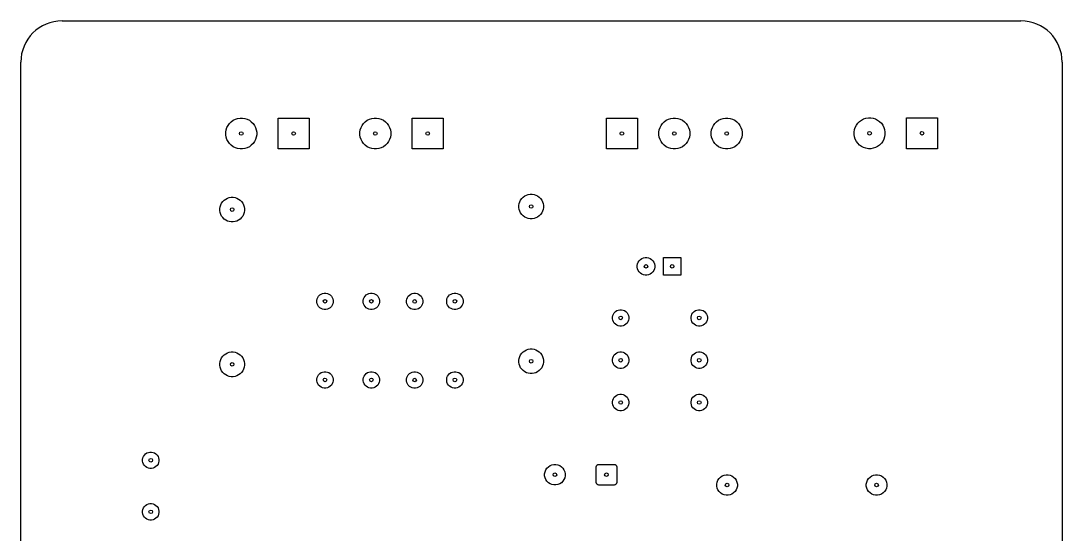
# Model space of a CAD drawing. Header units: millimetres. Extents: x 83 to 184, y -140 to -36.
# Drawn here: x 83 to 184, y -85.8 to -36 of the extents above; entities that cross this region are included whole.
import ezdxf

# ---------------------------------------------------------------- set-up
doc = ezdxf.new("R2010")
doc.units = ezdxf.units.MM
doc.layers.add('Edge.Cuts', color=254, linetype='CONTINUOUS', true_color=0xd0d2cd)
doc.layers.add('F.Cu', color=13, linetype='CONTINUOUS', true_color=0xc83434)

msp = doc.modelspace()

# ---------------------------------------------------------------- linework, layer by layer
at = {"layer": 'Edge.Cuts', "linetype": 'CONTINUOUS'}
for p, q in [((87, -36), (180, -36)), ((83, -136), (83, -40)), ((184, -40), (184, -136))]:
    msp.add_line(p, q, dxfattribs=at)
at = {"layer": 'Edge.Cuts'}
for centre, start, end in [((87, -40), 90, 180), ((180, -40), 0, 90)]:
    msp.add_arc(centre, 4, start, end, dxfattribs=at)
at = {"layer": 'F.Cu', "linetype": 'CONTINUOUS'}
for p, q in [((104.029832, -45.461445), (104.262311, -45.424624)), ((104.262311, -45.424624), (104.497689, -45.424624)), ((104.497689, -45.424624), (104.730168, -45.461445)), ((107.96, -48.42), (107.96, -45.42)), ((107.96, -45.42), (110.96, -45.42)), ((110.96, -45.42), (110.96, -48.42)), ((117.029832, -45.461445), (117.262311, -45.424624)), ((117.262311, -45.424624), (117.497689, -45.424624)), ((117.497689, -45.424624), (117.730168, -45.461445)), ((120.96, -48.42), (120.96, -45.42)), ((120.96, -45.42), (123.96, -45.42)), ((123.96, -45.42), (123.96, -48.42)), ((139.8, -48.42), (139.8, -45.42)), ((139.8, -45.42), (142.8, -45.42)), ((142.8, -45.42), (142.8, -48.42)), ((146.029832, -45.461445), (146.262311, -45.424624)), ((146.262311, -45.424624), (146.497689, -45.424624)), ((146.497689, -45.424624), (146.730168, -45.461445)), ((151.109832, -45.461445), (151.342311, -45.424624)), ((151.342311, -45.424624), (151.577689, -45.424624)), ((151.577689, -45.424624), (151.810168, -45.461445)), ((164.745975, -45.514181), (164.969832, -45.441445)), ((164.969832, -45.441445), (165.202311, -45.404624)), ((165.202311, -45.404624), (165.437689, -45.404624)), ((165.437689, -45.404624), (165.670168, -45.441445)), ((165.670168, -45.441445), (165.894025, -45.514181)), ((168.9, -48.4), (168.9, -45.4)), ((168.9, -45.4), (171.9, -45.4)), ((171.9, -45.4), (171.9, -48.4)), ((102.921445, -46.569832), (102.994181, -46.345975)), ((102.994181, -46.345975), (103.10104, -46.136252)), ((103.10104, -46.136252), (103.239391, -45.945828)), ((103.239391, -45.945828), (103.405828, -45.779391)), ((103.405828, -45.779391), (103.596252, -45.64104)), ((103.596252, -45.64104), (103.805975, -45.534181)), ((103.805975, -45.534181), (104.029832, -45.461445)), ((104.730168, -45.461445), (104.954025, -45.534181)), ((104.954025, -45.534181), (105.163748, -45.64104)), ((105.163748, -45.64104), (105.354172, -45.779391)), ((105.354172, -45.779391), (105.520609, -45.945828)), ((105.520609, -45.945828), (105.65896, -46.136252)), ((105.65896, -46.136252), (105.765819, -46.345975)), ((105.765819, -46.345975), (105.838555, -46.569832)), ((115.921445, -46.569832), (115.994181, -46.345975)), ((115.994181, -46.345975), (116.10104, -46.136252)), ((116.10104, -46.136252), (116.239391, -45.945828)), ((116.239391, -45.945828), (116.405828, -45.779391)), ((116.405828, -45.779391), (116.596252, -45.64104)), ((116.596252, -45.64104), (116.805975, -45.534181)), ((116.805975, -45.534181), (117.029832, -45.461445)), ((117.730168, -45.461445), (117.954025, -45.534181)), ((117.954025, -45.534181), (118.163748, -45.64104)), ((118.163748, -45.64104), (118.354172, -45.779391)), ((118.354172, -45.779391), (118.520609, -45.945828)), ((118.520609, -45.945828), (118.65896, -46.136252)), ((118.65896, -46.136252), (118.765819, -46.345975)), ((118.765819, -46.345975), (118.838555, -46.569832)), ((144.921445, -46.569832), (144.994181, -46.345975)), ((144.994181, -46.345975), (145.10104, -46.136252)), ((145.10104, -46.136252), (145.239391, -45.945828)), ((145.239391, -45.945828), (145.405828, -45.779391)), ((145.405828, -45.779391), (145.596252, -45.64104)), ((145.596252, -45.64104), (145.805975, -45.534181)), ((145.805975, -45.534181), (146.029832, -45.461445)), ((146.730168, -45.461445), (146.954025, -45.534181)), ((146.954025, -45.534181), (147.163748, -45.64104)), ((147.163748, -45.64104), (147.354172, -45.779391)), ((147.354172, -45.779391), (147.520609, -45.945828)), ((147.520609, -45.945828), (147.65896, -46.136252)), ((147.65896, -46.136252), (147.765819, -46.345975)), ((147.765819, -46.345975), (147.838555, -46.569832)), ((150.001445, -46.569832), (150.074181, -46.345975)), ((150.074181, -46.345975), (150.18104, -46.136252)), ((150.18104, -46.136252), (150.319391, -45.945828)), ((150.319391, -45.945828), (150.485828, -45.779391)), ((150.485828, -45.779391), (150.676252, -45.64104)), ((150.676252, -45.64104), (150.885975, -45.534181)), ((150.885975, -45.534181), (151.109832, -45.461445)), ((151.810168, -45.461445), (152.034025, -45.534181)), ((152.034025, -45.534181), (152.243748, -45.64104)), ((152.243748, -45.64104), (152.434172, -45.779391)), ((152.434172, -45.779391), (152.600609, -45.945828)), ((152.600609, -45.945828), (152.73896, -46.136252)), ((152.73896, -46.136252), (152.845819, -46.345975)), ((152.845819, -46.345975), (152.918555, -46.569832)), ((163.861445, -46.549832), (163.934181, -46.325975)), ((163.934181, -46.325975), (164.04104, -46.116252)), ((164.04104, -46.116252), (164.179391, -45.925828)), ((164.179391, -45.925828), (164.345828, -45.759391)), ((164.345828, -45.759391), (164.536252, -45.62104)), ((164.536252, -45.62104), (164.745975, -45.514181)), ((165.894025, -45.514181), (166.103748, -45.62104)), ((166.103748, -45.62104), (166.294172, -45.759391)), ((166.294172, -45.759391), (166.460609, -45.925828)), ((166.460609, -45.925828), (166.59896, -46.116252)), ((166.59896, -46.116252), (166.705819, -46.325975)), ((166.705819, -46.325975), (166.778555, -46.549832)), ((102.884624, -46.802311), (102.921445, -46.569832)), ((102.884624, -47.037689), (102.884624, -46.802311)), ((102.921445, -47.270168), (102.884624, -47.037689)), ((102.994181, -47.494025), (102.921445, -47.270168)), ((105.838555, -47.270168), (105.765819, -47.494025)), ((105.838555, -46.569832), (105.875376, -46.802311)), ((105.875376, -47.037689), (105.838555, -47.270168)), ((105.875376, -46.802311), (105.875376, -47.037689)), ((115.884624, -46.802311), (115.921445, -46.569832)), ((115.884624, -47.037689), (115.884624, -46.802311)), ((115.921445, -47.270168), (115.884624, -47.037689)), ((115.994181, -47.494025), (115.921445, -47.270168)), ((118.838555, -47.270168), (118.765819, -47.494025)), ((118.838555, -46.569832), (118.875376, -46.802311)), ((118.875376, -47.037689), (118.838555, -47.270168)), ((118.875376, -46.802311), (118.875376, -47.037689)), ((144.884624, -46.802311), (144.921445, -46.569832)), ((144.884624, -47.037689), (144.884624, -46.802311)), ((144.921445, -47.270168), (144.884624, -47.037689)), ((144.994181, -47.494025), (144.921445, -47.270168)), ((147.838555, -47.270168), (147.765819, -47.494025)), ((147.838555, -46.569832), (147.875376, -46.802311)), ((147.875376, -47.037689), (147.838555, -47.270168)), ((147.875376, -46.802311), (147.875376, -47.037689)), ((149.964624, -46.802311), (150.001445, -46.569832)), ((149.964624, -47.037689), (149.964624, -46.802311)), ((150.001445, -47.270168), (149.964624, -47.037689)), ((150.074181, -47.494025), (150.001445, -47.270168)), ((152.918555, -47.270168), (152.845819, -47.494025)), ((152.918555, -46.569832), (152.955376, -46.802311)), ((152.955376, -47.037689), (152.918555, -47.270168)), ((152.955376, -46.802311), (152.955376, -47.037689)), ((163.824624, -46.782311), (163.861445, -46.549832)), ((163.824624, -47.017689), (163.824624, -46.782311)), ((163.861445, -47.250168), (163.824624, -47.017689)), ((163.934181, -47.474025), (163.861445, -47.250168)), ((166.778555, -47.250168), (166.705819, -47.474025)), ((166.778555, -46.549832), (166.815376, -46.782311)), ((166.815376, -47.017689), (166.778555, -47.250168)), ((166.815376, -46.782311), (166.815376, -47.017689)), ((103.10104, -47.703748), (102.994181, -47.494025)), ((103.239391, -47.894172), (103.10104, -47.703748)), ((103.405828, -48.060609), (103.239391, -47.894172)), ((103.596252, -48.19896), (103.405828, -48.060609)), ((103.805975, -48.305819), (103.596252, -48.19896)), ((104.029832, -48.378555), (103.805975, -48.305819)), ((104.262311, -48.415376), (104.029832, -48.378555)), ((104.497689, -48.415376), (104.262311, -48.415376)), ((104.730168, -48.378555), (104.497689, -48.415376)), ((104.954025, -48.305819), (104.730168, -48.378555)), ((105.163748, -48.19896), (104.954025, -48.305819)), ((105.354172, -48.060609), (105.163748, -48.19896)), ((105.520609, -47.894172), (105.354172, -48.060609)), ((105.65896, -47.703748), (105.520609, -47.894172)), ((105.765819, -47.494025), (105.65896, -47.703748)), ((110.96, -48.42), (107.96, -48.42)), ((116.10104, -47.703748), (115.994181, -47.494025)), ((116.239391, -47.894172), (116.10104, -47.703748)), ((116.405828, -48.060609), (116.239391, -47.894172)), ((116.596252, -48.19896), (116.405828, -48.060609)), ((116.805975, -48.305819), (116.596252, -48.19896)), ((117.029832, -48.378555), (116.805975, -48.305819)), ((117.262311, -48.415376), (117.029832, -48.378555)), ((117.497689, -48.415376), (117.262311, -48.415376)), ((117.730168, -48.378555), (117.497689, -48.415376)), ((117.954025, -48.305819), (117.730168, -48.378555)), ((118.163748, -48.19896), (117.954025, -48.305819)), ((118.354172, -48.060609), (118.163748, -48.19896)), ((118.520609, -47.894172), (118.354172, -48.060609)), ((118.65896, -47.703748), (118.520609, -47.894172)), ((118.765819, -47.494025), (118.65896, -47.703748)), ((123.96, -48.42), (120.96, -48.42)), ((142.8, -48.42), (139.8, -48.42)), ((145.10104, -47.703748), (144.994181, -47.494025)), ((145.239391, -47.894172), (145.10104, -47.703748)), ((145.405828, -48.060609), (145.239391, -47.894172)), ((145.596252, -48.19896), (145.405828, -48.060609)), ((145.805975, -48.305819), (145.596252, -48.19896)), ((146.029832, -48.378555), (145.805975, -48.305819)), ((146.262311, -48.415376), (146.029832, -48.378555)), ((146.497689, -48.415376), (146.262311, -48.415376)), ((146.730168, -48.378555), (146.497689, -48.415376)), ((146.954025, -48.305819), (146.730168, -48.378555)), ((147.163748, -48.19896), (146.954025, -48.305819)), ((147.354172, -48.060609), (147.163748, -48.19896)), ((147.520609, -47.894172), (147.354172, -48.060609)), ((147.65896, -47.703748), (147.520609, -47.894172)), ((147.765819, -47.494025), (147.65896, -47.703748)), ((150.18104, -47.703748), (150.074181, -47.494025)), ((150.319391, -47.894172), (150.18104, -47.703748)), ((150.485828, -48.060609), (150.319391, -47.894172)), ((150.676252, -48.19896), (150.485828, -48.060609)), ((150.885975, -48.305819), (150.676252, -48.19896)), ((151.109832, -48.378555), (150.885975, -48.305819)), ((151.342311, -48.415376), (151.109832, -48.378555)), ((151.577689, -48.415376), (151.342311, -48.415376)), ((151.810168, -48.378555), (151.577689, -48.415376)), ((152.034025, -48.305819), (151.810168, -48.378555)), ((152.243748, -48.19896), (152.034025, -48.305819)), ((152.434172, -48.060609), (152.243748, -48.19896)), ((152.600609, -47.894172), (152.434172, -48.060609)), ((152.73896, -47.703748), (152.600609, -47.894172)), ((152.845819, -47.494025), (152.73896, -47.703748)), ((164.04104, -47.683748), (163.934181, -47.474025)), ((164.179391, -47.874172), (164.04104, -47.683748)), ((164.345828, -48.040609), (164.179391, -47.874172)), ((164.536252, -48.17896), (164.345828, -48.040609)), ((164.745975, -48.285819), (164.536252, -48.17896)), ((164.969832, -48.358555), (164.745975, -48.285819)), ((165.202311, -48.395376), (164.969832, -48.358555)), ((165.437689, -48.395376), (165.202311, -48.395376)), ((165.670168, -48.358555), (165.437689, -48.395376)), ((165.894025, -48.285819), (165.670168, -48.358555)), ((166.103748, -48.17896), (165.894025, -48.285819)), ((166.294172, -48.040609), (166.103748, -48.17896)), ((166.460609, -47.874172), (166.294172, -48.040609)), ((166.59896, -47.683748), (166.460609, -47.874172)), ((166.705819, -47.474025), (166.59896, -47.683748)), ((171.9, -48.4), (168.9, -48.4)), ((102.476832, -53.673002), (102.587513, -53.520662)), ((102.587513, -53.520662), (102.720662, -53.387513)), ((102.720662, -53.387513), (102.873002, -53.276832)), ((102.873002, -53.276832), (103.04078, -53.191345)), ((103.04078, -53.191345), (103.219866, -53.133156)), ((103.219866, -53.133156), (103.405849, -53.103699)), ((103.405849, -53.103699), (103.594151, -53.103699)), ((103.594151, -53.103699), (103.780134, -53.133156)), ((103.780134, -53.133156), (103.95922, -53.191345)), ((103.95922, -53.191345), (104.126998, -53.276832)), ((104.126998, -53.276832), (104.279338, -53.387513)), ((104.279338, -53.387513), (104.412487, -53.520662)), ((104.412487, -53.520662), (104.523168, -53.673002)), ((131.391345, -53.54078), (131.476832, -53.373002)), ((131.476832, -53.373002), (131.587513, -53.220662)), ((131.587513, -53.220662), (131.720662, -53.087513)), ((131.720662, -53.087513), (131.873002, -52.976832)), ((131.873002, -52.976832), (132.04078, -52.891345)), ((132.04078, -52.891345), (132.219866, -52.833156)), ((132.219866, -52.833156), (132.405849, -52.803699)), ((132.405849, -52.803699), (132.594151, -52.803699)), ((132.594151, -52.803699), (132.780134, -52.833156)), ((132.780134, -52.833156), (132.95922, -52.891345)), ((132.95922, -52.891345), (133.126998, -52.976832)), ((133.126998, -52.976832), (133.279338, -53.087513)), ((133.279338, -53.087513), (133.412487, -53.220662)), ((133.412487, -53.220662), (133.523168, -53.373002)), ((133.523168, -53.373002), (133.608655, -53.54078)), ((102.303699, -54.205849), (102.333156, -54.019866)), ((102.303699, -54.394151), (102.303699, -54.205849)), ((102.333156, -54.580134), (102.303699, -54.394151)), ((102.333156, -54.019866), (102.391345, -53.84078)), ((102.391345, -53.84078), (102.476832, -53.673002)), ((104.523168, -53.673002), (104.608655, -53.84078)), ((104.608655, -53.84078), (104.666844, -54.019866)), ((104.666844, -54.019866), (104.696301, -54.205849)), ((104.696301, -54.394151), (104.666844, -54.580134)), ((104.696301, -54.205849), (104.696301, -54.394151)), ((131.303699, -53.905849), (131.333156, -53.719866)), ((131.303699, -54.094151), (131.303699, -53.905849)), ((131.333156, -54.280134), (131.303699, -54.094151)), ((131.333156, -53.719866), (131.391345, -53.54078)), ((131.391345, -54.45922), (131.333156, -54.280134)), ((131.476832, -54.626998), (131.391345, -54.45922)), ((133.608655, -54.45922), (133.523168, -54.626998)), ((133.608655, -53.54078), (133.666844, -53.719866)), ((133.666844, -54.280134), (133.608655, -54.45922)), ((133.666844, -53.719866), (133.696301, -53.905849)), ((133.696301, -54.094151), (133.666844, -54.280134)), ((133.696301, -53.905849), (133.696301, -54.094151)), ((102.391345, -54.75922), (102.333156, -54.580134)), ((102.476832, -54.926998), (102.391345, -54.75922)), ((102.587513, -55.079338), (102.476832, -54.926998)), ((102.720662, -55.212487), (102.587513, -55.079338)), ((102.873002, -55.323168), (102.720662, -55.212487)), ((103.04078, -55.408655), (102.873002, -55.323168)), ((103.219866, -55.466844), (103.04078, -55.408655)), ((103.405849, -55.496301), (103.219866, -55.466844)), ((103.594151, -55.496301), (103.405849, -55.496301)), ((103.780134, -55.466844), (103.594151, -55.496301)), ((103.95922, -55.408655), (103.780134, -55.466844)), ((104.126998, -55.323168), (103.95922, -55.408655)), ((104.279338, -55.212487), (104.126998, -55.323168)), ((104.412487, -55.079338), (104.279338, -55.212487)), ((104.523168, -54.926998), (104.412487, -55.079338)), ((104.608655, -54.75922), (104.523168, -54.926998)), ((104.666844, -54.580134), (104.608655, -54.75922)), ((131.587513, -54.779338), (131.476832, -54.626998)), ((131.720662, -54.912487), (131.587513, -54.779338)), ((131.873002, -55.023168), (131.720662, -54.912487)), ((132.04078, -55.108655), (131.873002, -55.023168)), ((132.219866, -55.166844), (132.04078, -55.108655)), ((132.405849, -55.196301), (132.219866, -55.166844)), ((132.594151, -55.196301), (132.405849, -55.196301)), ((132.780134, -55.166844), (132.594151, -55.196301)), ((132.95922, -55.108655), (132.780134, -55.166844)), ((133.126998, -55.023168), (132.95922, -55.108655)), ((133.279338, -54.912487), (133.126998, -55.023168)), ((133.412487, -54.779338), (133.279338, -54.912487)), ((133.523168, -54.626998), (133.412487, -54.779338)), ((142.789093, -59.716685), (142.821601, -59.553258)), ((142.821601, -59.553258), (142.885367, -59.399313)), ((142.885367, -59.399313), (142.977941, -59.260766)), ((142.977941, -59.260766), (143.095766, -59.142941)), ((143.095766, -59.142941), (143.234313, -59.050367)), ((143.234313, -59.050367), (143.388258, -58.986601)), ((143.388258, -58.986601), (143.551685, -58.954093)), ((143.551685, -58.954093), (143.718315, -58.954093)), ((143.718315, -58.954093), (143.881742, -58.986601)), ((143.881742, -58.986601), (144.035687, -59.050367)), ((144.035687, -59.050367), (144.174234, -59.142941)), ((144.174234, -59.142941), (144.292059, -59.260766)), ((144.292059, -59.260766), (144.384633, -59.399313)), ((144.384633, -59.399313), (144.448399, -59.553258)), ((144.448399, -59.553258), (144.480907, -59.716685)), ((145.325, -60.65), (145.325, -58.95)), ((145.325, -58.95), (147.025, -58.95)), ((147.025, -58.95), (147.025, -60.65)), ((142.789093, -59.883315), (142.789093, -59.716685)), ((142.821601, -60.046742), (142.789093, -59.883315)), ((142.885367, -60.200687), (142.821601, -60.046742)), ((142.977941, -60.339234), (142.885367, -60.200687)), ((143.095766, -60.457059), (142.977941, -60.339234)), ((143.234313, -60.549633), (143.095766, -60.457059)), ((143.388258, -60.613399), (143.234313, -60.549633)), ((144.035687, -60.549633), (143.881742, -60.613399)), ((144.174234, -60.457059), (144.035687, -60.549633)), ((144.292059, -60.339234), (144.174234, -60.457059)), ((144.384633, -60.200687), (144.292059, -60.339234)), ((144.448399, -60.046742), (144.384633, -60.200687)), ((144.480907, -59.883315), (144.448399, -60.046742)), ((144.480907, -59.716685), (144.480907, -59.883315)), ((143.551685, -60.645907), (143.388258, -60.613399)), ((143.718315, -60.645907), (143.551685, -60.645907)), ((143.881742, -60.613399), (143.718315, -60.645907)), ((147.025, -60.65), (145.325, -60.65)), ((111.881592, -62.682485), (111.992485, -62.571592)), ((111.992485, -62.571592), (112.122883, -62.484463)), ((112.122883, -62.484463), (112.267772, -62.424448)), ((112.267772, -62.424448), (112.421586, -62.393852)), ((112.421586, -62.393852), (112.578414, -62.393852)), ((112.578414, -62.393852), (112.732228, -62.424448)), ((112.732228, -62.424448), (112.877117, -62.484463)), ((112.877117, -62.484463), (113.007515, -62.571592)), ((113.007515, -62.571592), (113.118408, -62.682485)), ((116.381592, -62.682485), (116.492485, -62.571592)), ((116.492485, -62.571592), (116.622883, -62.484463)), ((116.622883, -62.484463), (116.767772, -62.424448)), ((116.767772, -62.424448), (116.921586, -62.393852)), ((116.921586, -62.393852), (117.078414, -62.393852)), ((117.078414, -62.393852), (117.232228, -62.424448)), ((117.232228, -62.424448), (117.377117, -62.484463)), ((117.377117, -62.484463), (117.507515, -62.571592)), ((117.507515, -62.571592), (117.618408, -62.682485)), ((120.581592, -62.692485), (120.692485, -62.581592)), ((120.692485, -62.581592), (120.822883, -62.494463)), ((120.822883, -62.494463), (120.967772, -62.434448)), ((120.967772, -62.434448), (121.121586, -62.403852)), ((121.121586, -62.403852), (121.278414, -62.403852)), ((121.278414, -62.403852), (121.432228, -62.434448)), ((121.432228, -62.434448), (121.577117, -62.494463)), ((121.577117, -62.494463), (121.707515, -62.581592)), ((121.707515, -62.581592), (121.818408, -62.692485)), ((124.481592, -62.682485), (124.592485, -62.571592)), ((124.592485, -62.571592), (124.722883, -62.484463)), ((124.722883, -62.484463), (124.867772, -62.424448)), ((124.867772, -62.424448), (125.021586, -62.393852)), ((125.021586, -62.393852), (125.178414, -62.393852)), ((125.178414, -62.393852), (125.332228, -62.424448)), ((125.332228, -62.424448), (125.477117, -62.484463)), ((125.477117, -62.484463), (125.607515, -62.571592)), ((125.607515, -62.571592), (125.718408, -62.682485)), ((111.703852, -63.111586), (111.734448, -62.957772)), ((111.703852, -63.268414), (111.703852, -63.111586)), ((111.734448, -63.422228), (111.703852, -63.268414)), ((111.734448, -62.957772), (111.794463, -62.812883)), ((111.794463, -63.567117), (111.734448, -63.422228)), ((111.794463, -62.812883), (111.881592, -62.682485)), ((111.881592, -63.697515), (111.794463, -63.567117)), ((113.118408, -62.682485), (113.205537, -62.812883)), ((113.205537, -63.567117), (113.118408, -63.697515)), ((113.205537, -62.812883), (113.265552, -62.957772)), ((113.265552, -63.422228), (113.205537, -63.567117)), ((113.265552, -62.957772), (113.296148, -63.111586)), ((113.296148, -63.268414), (113.265552, -63.422228)), ((113.296148, -63.111586), (113.296148, -63.268414)), ((116.203852, -63.111586), (116.234448, -62.957772)), ((116.203852, -63.268414), (116.203852, -63.111586)), ((116.234448, -63.422228), (116.203852, -63.268414)), ((116.234448, -62.957772), (116.294463, -62.812883)), ((116.294463, -63.567117), (116.234448, -63.422228)), ((116.294463, -62.812883), (116.381592, -62.682485)), ((116.381592, -63.697515), (116.294463, -63.567117)), ((117.618408, -62.682485), (117.705537, -62.812883)), ((117.705537, -63.567117), (117.618408, -63.697515)), ((117.705537, -62.812883), (117.765552, -62.957772)), ((117.765552, -63.422228), (117.705537, -63.567117)), ((117.765552, -62.957772), (117.796148, -63.111586)), ((117.796148, -63.268414), (117.765552, -63.422228)), ((117.796148, -63.111586), (117.796148, -63.268414)), ((120.403852, -63.121586), (120.434448, -62.967772)), ((120.403852, -63.278414), (120.403852, -63.121586)), ((120.434448, -63.432228), (120.403852, -63.278414)), ((120.434448, -62.967772), (120.494463, -62.822883)), ((120.494463, -63.577117), (120.434448, -63.432228)), ((120.494463, -62.822883), (120.581592, -62.692485)), ((120.581592, -63.707515), (120.494463, -63.577117)), ((121.818408, -62.692485), (121.905537, -62.822883)), ((121.905537, -63.577117), (121.818408, -63.707515)), ((121.905537, -62.822883), (121.965552, -62.967772)), ((121.965552, -63.432228), (121.905537, -63.577117)), ((121.965552, -62.967772), (121.996148, -63.121586)), ((121.996148, -63.278414), (121.965552, -63.432228)), ((121.996148, -63.121586), (121.996148, -63.278414)), ((124.303852, -63.111586), (124.334448, -62.957772)), ((124.303852, -63.268414), (124.303852, -63.111586)), ((124.334448, -63.422228), (124.303852, -63.268414)), ((124.334448, -62.957772), (124.394463, -62.812883)), ((124.394463, -63.567117), (124.334448, -63.422228)), ((124.394463, -62.812883), (124.481592, -62.682485)), ((124.481592, -63.697515), (124.394463, -63.567117)), ((125.718408, -62.682485), (125.805537, -62.812883)), ((125.805537, -63.567117), (125.718408, -63.697515)), ((125.805537, -62.812883), (125.865552, -62.957772)), ((125.865552, -63.422228), (125.805537, -63.567117)), ((125.865552, -62.957772), (125.896148, -63.111586)), ((125.896148, -63.268414), (125.865552, -63.422228)), ((125.896148, -63.111586), (125.896148, -63.268414)), ((111.992485, -63.808408), (111.881592, -63.697515)), ((112.122883, -63.895537), (111.992485, -63.808408)), ((112.267772, -63.955552), (112.122883, -63.895537)), ((112.421586, -63.986148), (112.267772, -63.955552)), ((112.578414, -63.986148), (112.421586, -63.986148)), ((112.732228, -63.955552), (112.578414, -63.986148)), ((112.877117, -63.895537), (112.732228, -63.955552)), ((113.007515, -63.808408), (112.877117, -63.895537)), ((113.118408, -63.697515), (113.007515, -63.808408)), ((116.492485, -63.808408), (116.381592, -63.697515)), ((116.622883, -63.895537), (116.492485, -63.808408)), ((116.767772, -63.955552), (116.622883, -63.895537)), ((116.921586, -63.986148), (116.767772, -63.955552)), ((117.078414, -63.986148), (116.921586, -63.986148)), ((117.232228, -63.955552), (117.078414, -63.986148)), ((117.377117, -63.895537), (117.232228, -63.955552)), ((117.507515, -63.808408), (117.377117, -63.895537)), ((117.618408, -63.697515), (117.507515, -63.808408)), ((120.692485, -63.818408), (120.581592, -63.707515)), ((120.822883, -63.905537), (120.692485, -63.818408)), ((120.967772, -63.965552), (120.822883, -63.905537)), ((121.121586, -63.996148), (120.967772, -63.965552)), ((121.278414, -63.996148), (121.121586, -63.996148)), ((121.432228, -63.965552), (121.278414, -63.996148)), ((121.577117, -63.905537), (121.432228, -63.965552)), ((121.707515, -63.818408), (121.577117, -63.905537)), ((121.818408, -63.707515), (121.707515, -63.818408)), ((124.592485, -63.808408), (124.481592, -63.697515)), ((124.722883, -63.895537), (124.592485, -63.808408)), ((124.867772, -63.955552), (124.722883, -63.895537)), ((125.021586, -63.986148), (124.867772, -63.955552)), ((125.178414, -63.986148), (125.021586, -63.986148)), ((125.332228, -63.955552), (125.178414, -63.986148)), ((125.477117, -63.895537), (125.332228, -63.955552)), ((125.607515, -63.808408), (125.477117, -63.895537)), ((125.718408, -63.697515), (125.607515, -63.808408)), ((140.383852, -64.721586), (140.414448, -64.567772)), ((140.414448, -64.567772), (140.474463, -64.422883)), ((140.474463, -64.422883), (140.561592, -64.292485)), ((140.561592, -64.292485), (140.672485, -64.181592)), ((140.672485, -64.181592), (140.802883, -64.094463)), ((140.802883, -64.094463), (140.947772, -64.034448)), ((140.947772, -64.034448), (141.101586, -64.003852)), ((141.101586, -64.003852), (141.258414, -64.003852)), ((141.258414, -64.003852), (141.412228, -64.034448)), ((141.412228, -64.034448), (141.557117, -64.094463)), ((141.557117, -64.094463), (141.687515, -64.181592)), ((141.687515, -64.181592), (141.798408, -64.292485)), ((141.798408, -64.292485), (141.885537, -64.422883)), ((141.885537, -64.422883), (141.945552, -64.567772)), ((141.945552, -64.567772), (141.976148, -64.721586)), ((148.003852, -64.721586), (148.034448, -64.567772)), ((148.034448, -64.567772), (148.094463, -64.422883)), ((148.094463, -64.422883), (148.181592, -64.292485)), ((148.181592, -64.292485), (148.292485, -64.181592)), ((148.292485, -64.181592), (148.422883, -64.094463)), ((148.422883, -64.094463), (148.567772, -64.034448)), ((148.567772, -64.034448), (148.721586, -64.003852)), ((148.721586, -64.003852), (148.878414, -64.003852)), ((148.878414, -64.003852), (149.032228, -64.034448)), ((149.032228, -64.034448), (149.177117, -64.094463)), ((149.177117, -64.094463), (149.307515, -64.181592)), ((149.307515, -64.181592), (149.418408, -64.292485)), ((149.418408, -64.292485), (149.505537, -64.422883)), ((149.505537, -64.422883), (149.565552, -64.567772)), ((149.565552, -64.567772), (149.596148, -64.721586)), ((140.383852, -64.878414), (140.383852, -64.721586)), ((140.414448, -65.032228), (140.383852, -64.878414)), ((140.474463, -65.177117), (140.414448, -65.032228)), ((140.561592, -65.307515), (140.474463, -65.177117)), ((140.672485, -65.418408), (140.561592, -65.307515)), ((140.802883, -65.505537), (140.672485, -65.418408)), ((140.947772, -65.565552), (140.802883, -65.505537)), ((141.101586, -65.596148), (140.947772, -65.565552)), ((141.258414, -65.596148), (141.101586, -65.596148)), ((141.412228, -65.565552), (141.258414, -65.596148)), ((141.557117, -65.505537), (141.412228, -65.565552)), ((141.687515, -65.418408), (141.557117, -65.505537)), ((141.798408, -65.307515), (141.687515, -65.418408)), ((141.885537, -65.177117), (141.798408, -65.307515)), ((141.945552, -65.032228), (141.885537, -65.177117)), ((141.976148, -64.878414), (141.945552, -65.032228)), ((141.976148, -64.721586), (141.976148, -64.878414)), ((148.003852, -64.878414), (148.003852, -64.721586)), ((148.034448, -65.032228), (148.003852, -64.878414)), ((148.094463, -65.177117), (148.034448, -65.032228)), ((148.181592, -65.307515), (148.094463, -65.177117)), ((148.292485, -65.418408), (148.181592, -65.307515)), ((148.422883, -65.505537), (148.292485, -65.418408)), ((148.567772, -65.565552), (148.422883, -65.505537)), ((148.721586, -65.596148), (148.567772, -65.565552)), ((148.878414, -65.596148), (148.721586, -65.596148)), ((149.032228, -65.565552), (148.878414, -65.596148)), ((149.177117, -65.505537), (149.032228, -65.565552)), ((149.307515, -65.418408), (149.177117, -65.505537)), ((149.418408, -65.307515), (149.307515, -65.418408)), ((149.505537, -65.177117), (149.418408, -65.307515)), ((149.565552, -65.032228), (149.505537, -65.177117)), ((149.596148, -64.878414), (149.565552, -65.032228)), ((149.596148, -64.721586), (149.596148, -64.878414)), ((102.391345, -68.84078), (102.476832, -68.673002)), ((102.476832, -68.673002), (102.587513, -68.520662)), ((102.587513, -68.520662), (102.720662, -68.387513)), ((102.720662, -68.387513), (102.873002, -68.276832)), ((102.873002, -68.276832), (103.04078, -68.191345)), ((103.04078, -68.191345), (103.219866, -68.133156)), ((103.219866, -68.133156), (103.405849, -68.103699)), ((103.405849, -68.103699), (103.594151, -68.103699)), ((103.594151, -68.103699), (103.780134, -68.133156)), ((103.780134, -68.133156), (103.95922, -68.191345)), ((103.95922, -68.191345), (104.126998, -68.276832)), ((104.126998, -68.276832), (104.279338, -68.387513)), ((104.279338, -68.387513), (104.412487, -68.520662)), ((104.412487, -68.520662), (104.523168, -68.673002)), ((104.523168, -68.673002), (104.608655, -68.84078)), ((131.333156, -68.719866), (131.391345, -68.54078)), ((131.391345, -68.54078), (131.476832, -68.373002)), ((131.476832, -68.373002), (131.587513, -68.220662)), ((131.587513, -68.220662), (131.720662, -68.087513)), ((131.720662, -68.087513), (131.873002, -67.976832)), ((131.873002, -67.976832), (132.04078, -67.891345)), ((132.04078, -67.891345), (132.219866, -67.833156)), ((132.219866, -67.833156), (132.405849, -67.803699)), ((132.405849, -67.803699), (132.594151, -67.803699)), ((132.594151, -67.803699), (132.780134, -67.833156)), ((132.780134, -67.833156), (132.95922, -67.891345)), ((132.95922, -67.891345), (133.126998, -67.976832)), ((133.126998, -67.976832), (133.279338, -68.087513)), ((133.279338, -68.087513), (133.412487, -68.220662)), ((133.412487, -68.220662), (133.523168, -68.373002)), ((133.523168, -68.373002), (133.608655, -68.54078)), ((133.608655, -68.54078), (133.666844, -68.719866)), ((140.383852, -68.821586), (140.414448, -68.667772)), ((140.414448, -68.667772), (140.474463, -68.522883)), ((140.474463, -68.522883), (140.561592, -68.392485)), ((140.561592, -68.392485), (140.672485, -68.281592)), ((140.672485, -68.281592), (140.802883, -68.194463)), ((140.802883, -68.194463), (140.947772, -68.134448)), ((140.947772, -68.134448), (141.101586, -68.103852)), ((141.101586, -68.103852), (141.258414, -68.103852)), ((141.258414, -68.103852), (141.412228, -68.134448)), ((141.412228, -68.134448), (141.557117, -68.194463)), ((141.557117, -68.194463), (141.687515, -68.281592)), ((141.687515, -68.281592), (141.798408, -68.392485)), ((141.798408, -68.392485), (141.885537, -68.522883)), ((141.885537, -68.522883), (141.945552, -68.667772)), ((141.945552, -68.667772), (141.976148, -68.821586)), ((148.003852, -68.821586), (148.034448, -68.667772)), ((148.034448, -68.667772), (148.094463, -68.522883)), ((148.094463, -68.522883), (148.181592, -68.392485)), ((148.181592, -68.392485), (148.292485, -68.281592)), ((148.292485, -68.281592), (148.422883, -68.194463)), ((148.422883, -68.194463), (148.567772, -68.134448)), ((148.567772, -68.134448), (148.721586, -68.103852)), ((148.721586, -68.103852), (148.878414, -68.103852)), ((148.878414, -68.103852), (149.032228, -68.134448)), ((149.032228, -68.134448), (149.177117, -68.194463)), ((149.177117, -68.194463), (149.307515, -68.281592)), ((149.307515, -68.281592), (149.418408, -68.392485)), ((149.418408, -68.392485), (149.505537, -68.522883)), ((149.505537, -68.522883), (149.565552, -68.667772)), ((149.565552, -68.667772), (149.596148, -68.821586)), ((102.303699, -69.205849), (102.333156, -69.019866)), ((102.303699, -69.394151), (102.303699, -69.205849)), ((102.333156, -69.580134), (102.303699, -69.394151)), ((102.333156, -69.019866), (102.391345, -68.84078)), ((102.391345, -69.75922), (102.333156, -69.580134)), ((104.608655, -68.84078), (104.666844, -69.019866)), ((104.666844, -69.580134), (104.608655, -69.75922)), ((104.666844, -69.019866), (104.696301, -69.205849)), ((104.696301, -69.394151), (104.666844, -69.580134)), ((104.696301, -69.205849), (104.696301, -69.394151)), ((131.303699, -68.905849), (131.333156, -68.719866)), ((131.303699, -69.094151), (131.303699, -68.905849)), ((131.333156, -69.280134), (131.303699, -69.094151)), ((131.391345, -69.45922), (131.333156, -69.280134)), ((131.476832, -69.626998), (131.391345, -69.45922)), ((131.587513, -69.779338), (131.476832, -69.626998)), ((133.523168, -69.626998), (133.412487, -69.779338)), ((133.608655, -69.45922), (133.523168, -69.626998)), ((133.666844, -69.280134), (133.608655, -69.45922)), ((133.666844, -68.719866), (133.696301, -68.905849)), ((133.696301, -69.094151), (133.666844, -69.280134)), ((133.696301, -68.905849), (133.696301, -69.094151)), ((140.383852, -68.978414), (140.383852, -68.821586)), ((140.414448, -69.132228), (140.383852, -68.978414)), ((140.474463, -69.277117), (140.414448, -69.132228)), ((140.561592, -69.407515), (140.474463, -69.277117)), ((140.672485, -69.518408), (140.561592, -69.407515)), ((140.802883, -69.605537), (140.672485, -69.518408)), ((140.947772, -69.665552), (140.802883, -69.605537)), ((141.101586, -69.696148), (140.947772, -69.665552)), ((141.412228, -69.665552), (141.258414, -69.696148)), ((141.557117, -69.605537), (141.412228, -69.665552)), ((141.687515, -69.518408), (141.557117, -69.605537)), ((141.798408, -69.407515), (141.687515, -69.518408)), ((141.885537, -69.277117), (141.798408, -69.407515)), ((141.945552, -69.132228), (141.885537, -69.277117)), ((141.976148, -68.978414), (141.945552, -69.132228)), ((141.976148, -68.821586), (141.976148, -68.978414)), ((148.003852, -68.978414), (148.003852, -68.821586)), ((148.034448, -69.132228), (148.003852, -68.978414)), ((148.094463, -69.277117), (148.034448, -69.132228)), ((148.181592, -69.407515), (148.094463, -69.277117)), ((148.292485, -69.518408), (148.181592, -69.407515)), ((148.422883, -69.605537), (148.292485, -69.518408)), ((148.567772, -69.665552), (148.422883, -69.605537)), ((148.721586, -69.696148), (148.567772, -69.665552)), ((149.032228, -69.665552), (148.878414, -69.696148)), ((149.177117, -69.605537), (149.032228, -69.665552)), ((149.307515, -69.518408), (149.177117, -69.605537)), ((149.418408, -69.407515), (149.307515, -69.518408)), ((149.505537, -69.277117), (149.418408, -69.407515)), ((149.565552, -69.132228), (149.505537, -69.277117)), ((149.596148, -68.978414), (149.565552, -69.132228)), ((149.596148, -68.821586), (149.596148, -68.978414)), ((102.476832, -69.926998), (102.391345, -69.75922)), ((102.587513, -70.079338), (102.476832, -69.926998)), ((102.720662, -70.212487), (102.587513, -70.079338)), ((102.873002, -70.323168), (102.720662, -70.212487)), ((103.04078, -70.408655), (102.873002, -70.323168)), ((103.219866, -70.466844), (103.04078, -70.408655)), ((103.405849, -70.496301), (103.219866, -70.466844)), ((103.594151, -70.496301), (103.405849, -70.496301)), ((103.780134, -70.466844), (103.594151, -70.496301)), ((103.95922, -70.408655), (103.780134, -70.466844)), ((104.126998, -70.323168), (103.95922, -70.408655)), ((104.279338, -70.212487), (104.126998, -70.323168)), ((104.412487, -70.079338), (104.279338, -70.212487)), ((104.523168, -69.926998), (104.412487, -70.079338)), ((104.608655, -69.75922), (104.523168, -69.926998)), ((111.703852, -70.731586), (111.734448, -70.577772)), ((111.734448, -70.577772), (111.794463, -70.432883)), ((111.794463, -70.432883), (111.881592, -70.302485)), ((111.881592, -70.302485), (111.992485, -70.191592)), ((111.992485, -70.191592), (112.122883, -70.104463)), ((112.122883, -70.104463), (112.267772, -70.044448)), ((112.267772, -70.044448), (112.421586, -70.013852)), ((112.421586, -70.013852), (112.578414, -70.013852)), ((112.578414, -70.013852), (112.732228, -70.044448)), ((112.732228, -70.044448), (112.877117, -70.104463)), ((112.877117, -70.104463), (113.007515, -70.191592)), ((113.007515, -70.191592), (113.118408, -70.302485)), ((113.118408, -70.302485), (113.205537, -70.432883)), ((113.205537, -70.432883), (113.265552, -70.577772)), ((113.265552, -70.577772), (113.296148, -70.731586)), ((116.203852, -70.731586), (116.234448, -70.577772)), ((116.234448, -70.577772), (116.294463, -70.432883)), ((116.294463, -70.432883), (116.381592, -70.302485)), ((116.381592, -70.302485), (116.492485, -70.191592)), ((116.492485, -70.191592), (116.622883, -70.104463)), ((116.622883, -70.104463), (116.767772, -70.044448)), ((116.767772, -70.044448), (116.921586, -70.013852)), ((116.921586, -70.013852), (117.078414, -70.013852)), ((117.078414, -70.013852), (117.232228, -70.044448)), ((117.232228, -70.044448), (117.377117, -70.104463)), ((117.377117, -70.104463), (117.507515, -70.191592)), ((117.507515, -70.191592), (117.618408, -70.302485)), ((117.618408, -70.302485), (117.705537, -70.432883)), ((117.705537, -70.432883), (117.765552, -70.577772)), ((117.765552, -70.577772), (117.796148, -70.731586)), ((120.403852, -70.741586), (120.434448, -70.587772)), ((120.434448, -70.587772), (120.494463, -70.442883)), ((120.494463, -70.442883), (120.581592, -70.312485)), ((120.581592, -70.312485), (120.692485, -70.201592)), ((120.692485, -70.201592), (120.822883, -70.114463)), ((120.822883, -70.114463), (120.967772, -70.054448)), ((120.967772, -70.054448), (121.121586, -70.023852)), ((121.121586, -70.023852), (121.278414, -70.023852)), ((121.278414, -70.023852), (121.432228, -70.054448)), ((121.432228, -70.054448), (121.577117, -70.114463)), ((121.577117, -70.114463), (121.707515, -70.201592)), ((121.707515, -70.201592), (121.818408, -70.312485)), ((121.818408, -70.312485), (121.905537, -70.442883)), ((121.905537, -70.442883), (121.965552, -70.587772)), ((121.965552, -70.587772), (121.996148, -70.741586)), ((124.303852, -70.731586), (124.334448, -70.577772)), ((124.334448, -70.577772), (124.394463, -70.432883)), ((124.394463, -70.432883), (124.481592, -70.302485)), ((124.481592, -70.302485), (124.592485, -70.191592)), ((124.592485, -70.191592), (124.722883, -70.104463)), ((124.722883, -70.104463), (124.867772, -70.044448)), ((124.867772, -70.044448), (125.021586, -70.013852)), ((125.021586, -70.013852), (125.178414, -70.013852)), ((125.178414, -70.013852), (125.332228, -70.044448)), ((125.332228, -70.044448), (125.477117, -70.104463)), ((125.477117, -70.104463), (125.607515, -70.191592)), ((125.607515, -70.191592), (125.718408, -70.302485)), ((125.718408, -70.302485), (125.805537, -70.432883)), ((125.805537, -70.432883), (125.865552, -70.577772)), ((125.865552, -70.577772), (125.896148, -70.731586)), ((131.720662, -69.912487), (131.587513, -69.779338)), ((131.873002, -70.023168), (131.720662, -69.912487)), ((132.04078, -70.108655), (131.873002, -70.023168)), ((132.219866, -70.166844), (132.04078, -70.108655)), ((132.405849, -70.196301), (132.219866, -70.166844)), ((132.594151, -70.196301), (132.405849, -70.196301)), ((132.780134, -70.166844), (132.594151, -70.196301)), ((132.95922, -70.108655), (132.780134, -70.166844)), ((133.126998, -70.023168), (132.95922, -70.108655)), ((133.279338, -69.912487), (133.126998, -70.023168)), ((133.412487, -69.779338), (133.279338, -69.912487)), ((141.258414, -69.696148), (141.101586, -69.696148)), ((148.878414, -69.696148), (148.721586, -69.696148)), ((111.703852, -70.888414), (111.703852, -70.731586)), ((111.734448, -71.042228), (111.703852, -70.888414)), ((111.794463, -71.187117), (111.734448, -71.042228)), ((111.881592, -71.317515), (111.794463, -71.187117)), ((111.992485, -71.428408), (111.881592, -71.317515)), ((112.122883, -71.515537), (111.992485, -71.428408)), ((112.267772, -71.575552), (112.122883, -71.515537)), ((112.421586, -71.606148), (112.267772, -71.575552)), ((112.578414, -71.606148), (112.421586, -71.606148)), ((112.732228, -71.575552), (112.578414, -71.606148)), ((112.877117, -71.515537), (112.732228, -71.575552)), ((113.007515, -71.428408), (112.877117, -71.515537)), ((113.118408, -71.317515), (113.007515, -71.428408)), ((113.205537, -71.187117), (113.118408, -71.317515)), ((113.265552, -71.042228), (113.205537, -71.187117)), ((113.296148, -70.888414), (113.265552, -71.042228)), ((113.296148, -70.731586), (113.296148, -70.888414)), ((116.203852, -70.888414), (116.203852, -70.731586)), ((116.234448, -71.042228), (116.203852, -70.888414)), ((116.294463, -71.187117), (116.234448, -71.042228)), ((116.381592, -71.317515), (116.294463, -71.187117)), ((116.492485, -71.428408), (116.381592, -71.317515)), ((116.622883, -71.515537), (116.492485, -71.428408)), ((116.767772, -71.575552), (116.622883, -71.515537)), ((116.921586, -71.606148), (116.767772, -71.575552)), ((117.078414, -71.606148), (116.921586, -71.606148)), ((117.232228, -71.575552), (117.078414, -71.606148)), ((117.377117, -71.515537), (117.232228, -71.575552)), ((117.507515, -71.428408), (117.377117, -71.515537)), ((117.618408, -71.317515), (117.507515, -71.428408)), ((117.705537, -71.187117), (117.618408, -71.317515)), ((117.765552, -71.042228), (117.705537, -71.187117)), ((117.796148, -70.888414), (117.765552, -71.042228)), ((117.796148, -70.731586), (117.796148, -70.888414)), ((120.403852, -70.898414), (120.403852, -70.741586)), ((120.434448, -71.052228), (120.403852, -70.898414)), ((120.494463, -71.197117), (120.434448, -71.052228)), ((120.581592, -71.327515), (120.494463, -71.197117)), ((120.692485, -71.438408), (120.581592, -71.327515)), ((120.822883, -71.525537), (120.692485, -71.438408)), ((120.967772, -71.585552), (120.822883, -71.525537)), ((121.121586, -71.616148), (120.967772, -71.585552)), ((121.278414, -71.616148), (121.121586, -71.616148)), ((121.432228, -71.585552), (121.278414, -71.616148)), ((121.577117, -71.525537), (121.432228, -71.585552)), ((121.707515, -71.438408), (121.577117, -71.525537)), ((121.818408, -71.327515), (121.707515, -71.438408)), ((121.905537, -71.197117), (121.818408, -71.327515)), ((121.965552, -71.052228), (121.905537, -71.197117)), ((121.996148, -70.898414), (121.965552, -71.052228)), ((121.996148, -70.741586), (121.996148, -70.898414)), ((124.303852, -70.888414), (124.303852, -70.731586)), ((124.334448, -71.042228), (124.303852, -70.888414)), ((124.394463, -71.187117), (124.334448, -71.042228)), ((124.481592, -71.317515), (124.394463, -71.187117)), ((124.592485, -71.428408), (124.481592, -71.317515)), ((124.722883, -71.515537), (124.592485, -71.428408)), ((124.867772, -71.575552), (124.722883, -71.515537)), ((125.021586, -71.606148), (124.867772, -71.575552)), ((125.178414, -71.606148), (125.021586, -71.606148)), ((125.332228, -71.575552), (125.178414, -71.606148)), ((125.477117, -71.515537), (125.332228, -71.575552)), ((125.607515, -71.428408), (125.477117, -71.515537)), ((125.718408, -71.317515), (125.607515, -71.428408)), ((125.805537, -71.187117), (125.718408, -71.317515)), ((125.865552, -71.042228), (125.805537, -71.187117)), ((125.896148, -70.888414), (125.865552, -71.042228)), ((125.896148, -70.731586), (125.896148, -70.888414)), ((140.414448, -72.767772), (140.474463, -72.622883)), ((140.474463, -72.622883), (140.561592, -72.492485)), ((140.561592, -72.492485), (140.672485, -72.381592)), ((140.672485, -72.381592), (140.802883, -72.294463)), ((140.802883, -72.294463), (140.947772, -72.234448)), ((140.947772, -72.234448), (141.101586, -72.203852)), ((141.101586, -72.203852), (141.258414, -72.203852)), ((141.258414, -72.203852), (141.412228, -72.234448)), ((141.412228, -72.234448), (141.557117, -72.294463)), ((141.557117, -72.294463), (141.687515, -72.381592)), ((141.687515, -72.381592), (141.798408, -72.492485)), ((141.798408, -72.492485), (141.885537, -72.622883)), ((141.885537, -72.622883), (141.945552, -72.767772)), ((148.034448, -72.767772), (148.094463, -72.622883)), ((148.094463, -72.622883), (148.181592, -72.492485)), ((148.181592, -72.492485), (148.292485, -72.381592)), ((148.292485, -72.381592), (148.422883, -72.294463)), ((148.422883, -72.294463), (148.567772, -72.234448)), ((148.567772, -72.234448), (148.721586, -72.203852)), ((148.721586, -72.203852), (148.878414, -72.203852)), ((148.878414, -72.203852), (149.032228, -72.234448)), ((149.032228, -72.234448), (149.177117, -72.294463)), ((149.177117, -72.294463), (149.307515, -72.381592)), ((149.307515, -72.381592), (149.418408, -72.492485)), ((149.418408, -72.492485), (149.505537, -72.622883)), ((149.505537, -72.622883), (149.565552, -72.767772)), ((140.383852, -72.921586), (140.414448, -72.767772)), ((140.383852, -73.078414), (140.383852, -72.921586)), ((140.414448, -73.232228), (140.383852, -73.078414)), ((140.474463, -73.377117), (140.414448, -73.232228)), ((140.561592, -73.507515), (140.474463, -73.377117)), ((140.672485, -73.618408), (140.561592, -73.507515)), ((140.802883, -73.705537), (140.672485, -73.618408)), ((140.947772, -73.765552), (140.802883, -73.705537)), ((141.557117, -73.705537), (141.412228, -73.765552)), ((141.687515, -73.618408), (141.557117, -73.705537)), ((141.798408, -73.507515), (141.687515, -73.618408)), ((141.885537, -73.377117), (141.798408, -73.507515)), ((141.945552, -73.232228), (141.885537, -73.377117)), ((141.945552, -72.767772), (141.976148, -72.921586)), ((141.976148, -73.078414), (141.945552, -73.232228)), ((141.976148, -72.921586), (141.976148, -73.078414)), ((148.003852, -72.921586), (148.034448, -72.767772)), ((148.003852, -73.078414), (148.003852, -72.921586)), ((148.034448, -73.232228), (148.003852, -73.078414)), ((148.094463, -73.377117), (148.034448, -73.232228)), ((148.181592, -73.507515), (148.094463, -73.377117)), ((148.292485, -73.618408), (148.181592, -73.507515)), ((148.422883, -73.705537), (148.292485, -73.618408)), ((148.567772, -73.765552), (148.422883, -73.705537)), ((149.177117, -73.705537), (149.032228, -73.765552)), ((149.307515, -73.618408), (149.177117, -73.705537)), ((149.418408, -73.507515), (149.307515, -73.618408)), ((149.505537, -73.377117), (149.418408, -73.507515)), ((149.565552, -73.232228), (149.505537, -73.377117)), ((149.565552, -72.767772), (149.596148, -72.921586)), ((149.596148, -73.078414), (149.565552, -73.232228)), ((149.596148, -72.921586), (149.596148, -73.078414)), ((141.101586, -73.796148), (140.947772, -73.765552)), ((141.258414, -73.796148), (141.101586, -73.796148)), ((141.412228, -73.765552), (141.258414, -73.796148)), ((148.721586, -73.796148), (148.567772, -73.765552)), ((148.878414, -73.796148), (148.721586, -73.796148)), ((149.032228, -73.765552), (148.878414, -73.796148)), ((94.803852, -78.521586), (94.834448, -78.367772)), ((94.803852, -78.678414), (94.803852, -78.521586)), ((94.834448, -78.832228), (94.803852, -78.678414)), ((94.834448, -78.367772), (94.894463, -78.222883)), ((94.894463, -78.222883), (94.981592, -78.092485)), ((94.981592, -78.092485), (95.092485, -77.981592)), ((95.092485, -77.981592), (95.222883, -77.894463)), ((95.222883, -77.894463), (95.367772, -77.834448)), ((95.367772, -77.834448), (95.521586, -77.803852)), ((95.521586, -77.803852), (95.678414, -77.803852)), ((95.678414, -77.803852), (95.832228, -77.834448)), ((95.832228, -77.834448), (95.977117, -77.894463)), ((95.977117, -77.894463), (96.107515, -77.981592)), ((96.107515, -77.981592), (96.218408, -78.092485)), ((96.218408, -78.092485), (96.305537, -78.222883)), ((96.305537, -78.222883), (96.365552, -78.367772)), ((96.365552, -78.367772), (96.396148, -78.521586)), ((96.396148, -78.678414), (96.365552, -78.832228)), ((96.396148, -78.521586), (96.396148, -78.678414)), ((94.894463, -78.977117), (94.834448, -78.832228)), ((94.981592, -79.107515), (94.894463, -78.977117)), ((95.092485, -79.218408), (94.981592, -79.107515)), ((95.222883, -79.305537), (95.092485, -79.218408)), ((95.367772, -79.365552), (95.222883, -79.305537)), ((95.521586, -79.396148), (95.367772, -79.365552)), ((95.678414, -79.396148), (95.521586, -79.396148)), ((95.832228, -79.365552), (95.678414, -79.396148)), ((95.977117, -79.305537), (95.832228, -79.365552)), ((96.107515, -79.218408), (95.977117, -79.305537)), ((96.218408, -79.107515), (96.107515, -79.218408)), ((96.305537, -78.977117), (96.218408, -79.107515)), ((96.365552, -78.832228), (96.305537, -78.977117)), ((133.804815, -79.901983), (133.84306, -79.709715)), ((133.84306, -79.709715), (133.918079, -79.528603)), ((133.918079, -79.528603), (134.02699, -79.365607)), ((134.02699, -79.365607), (134.165607, -79.22699)), ((134.165607, -79.22699), (134.328603, -79.118079)), ((134.328603, -79.118079), (134.509715, -79.04306)), ((134.509715, -79.04306), (134.701983, -79.004815)), ((134.701983, -79.004815), (134.898017, -79.004815)), ((134.898017, -79.004815), (135.090285, -79.04306)), ((135.090285, -79.04306), (135.271397, -79.118079)), ((135.271397, -79.118079), (135.434393, -79.22699)), ((135.434393, -79.22699), (135.57301, -79.365607)), ((135.57301, -79.365607), (135.681921, -79.528603)), ((135.681921, -79.528603), (135.75694, -79.709715)), ((135.75694, -79.709715), (135.795185, -79.901983)), ((138.8, -79.25), (138.81903, -79.154329)), ((138.8, -80.75), (138.8, -79.25)), ((138.81903, -79.154329), (138.873223, -79.073223)), ((138.873223, -79.073223), (138.954329, -79.01903)), ((138.954329, -79.01903), (139.05, -79)), ((139.05, -79), (140.55, -79)), ((140.55, -79), (140.645671, -79.01903)), ((140.645671, -79.01903), (140.726777, -79.073223)), ((140.726777, -79.073223), (140.78097, -79.154329)), ((140.78097, -79.154329), (140.8, -79.25)), ((140.8, -79.25), (140.8, -80.75)), ((133.804815, -80.098017), (133.804815, -79.901983)), ((133.84306, -80.290285), (133.804815, -80.098017)), ((133.918079, -80.471397), (133.84306, -80.290285)), ((134.02699, -80.634393), (133.918079, -80.471397)), ((134.165607, -80.77301), (134.02699, -80.634393)), ((134.328603, -80.881921), (134.165607, -80.77301)), ((135.434393, -80.77301), (135.271397, -80.881921)), ((135.57301, -80.634393), (135.434393, -80.77301)), ((135.681921, -80.471397), (135.57301, -80.634393)), ((135.75694, -80.290285), (135.681921, -80.471397)), ((135.795185, -80.098017), (135.75694, -80.290285)), ((135.795185, -79.901983), (135.795185, -80.098017)), ((138.81903, -80.845671), (138.8, -80.75)), ((140.8, -80.75), (140.78097, -80.845671)), ((150.504815, -80.901983), (150.54306, -80.709715)), ((150.54306, -80.709715), (150.618079, -80.528603)), ((150.618079, -80.528603), (150.72699, -80.365607)), ((150.72699, -80.365607), (150.865607, -80.22699)), ((150.865607, -80.22699), (151.028603, -80.118079)), ((151.028603, -80.118079), (151.209715, -80.04306)), ((151.209715, -80.04306), (151.401983, -80.004815)), ((151.401983, -80.004815), (151.598017, -80.004815)), ((151.598017, -80.004815), (151.790285, -80.04306)), ((151.790285, -80.04306), (151.971397, -80.118079)), ((151.971397, -80.118079), (152.134393, -80.22699)), ((152.134393, -80.22699), (152.27301, -80.365607)), ((152.27301, -80.365607), (152.381921, -80.528603)), ((152.381921, -80.528603), (152.45694, -80.709715)), ((152.45694, -80.709715), (152.495185, -80.901983)), ((165.004815, -80.901983), (165.04306, -80.709715)), ((165.04306, -80.709715), (165.118079, -80.528603)), ((165.118079, -80.528603), (165.22699, -80.365607)), ((165.22699, -80.365607), (165.365607, -80.22699)), ((165.365607, -80.22699), (165.528603, -80.118079)), ((165.528603, -80.118079), (165.709715, -80.04306)), ((165.709715, -80.04306), (165.901983, -80.004815)), ((165.901983, -80.004815), (166.098017, -80.004815)), ((166.098017, -80.004815), (166.290285, -80.04306)), ((166.290285, -80.04306), (166.471397, -80.118079)), ((166.471397, -80.118079), (166.634393, -80.22699)), ((166.634393, -80.22699), (166.77301, -80.365607)), ((166.77301, -80.365607), (166.881921, -80.528603)), ((166.881921, -80.528603), (166.95694, -80.709715)), ((166.95694, -80.709715), (166.995185, -80.901983)), ((134.509715, -80.95694), (134.328603, -80.881921)), ((134.701983, -80.995185), (134.509715, -80.95694)), ((134.898017, -80.995185), (134.701983, -80.995185)), ((135.090285, -80.95694), (134.898017, -80.995185)), ((135.271397, -80.881921), (135.090285, -80.95694)), ((138.873223, -80.926777), (138.81903, -80.845671)), ((138.954329, -80.98097), (138.873223, -80.926777)), ((139.05, -81), (138.954329, -80.98097)), ((140.55, -81), (139.05, -81)), ((140.645671, -80.98097), (140.55, -81)), ((140.726777, -80.926777), (140.645671, -80.98097)), ((140.78097, -80.845671), (140.726777, -80.926777)), ((150.504815, -81.098017), (150.504815, -80.901983)), ((150.54306, -81.290285), (150.504815, -81.098017)), ((150.618079, -81.471397), (150.54306, -81.290285)), ((150.72699, -81.634393), (150.618079, -81.471397)), ((150.865607, -81.77301), (150.72699, -81.634393)), ((151.028603, -81.881921), (150.865607, -81.77301)), ((152.134393, -81.77301), (151.971397, -81.881921)), ((152.27301, -81.634393), (152.134393, -81.77301)), ((152.381921, -81.471397), (152.27301, -81.634393)), ((152.45694, -81.290285), (152.381921, -81.471397)), ((152.495185, -81.098017), (152.45694, -81.290285)), ((152.495185, -80.901983), (152.495185, -81.098017)), ((165.004815, -81.098017), (165.004815, -80.901983)), ((165.04306, -81.290285), (165.004815, -81.098017)), ((165.118079, -81.471397), (165.04306, -81.290285)), ((165.22699, -81.634393), (165.118079, -81.471397)), ((165.365607, -81.77301), (165.22699, -81.634393)), ((165.528603, -81.881921), (165.365607, -81.77301)), ((166.634393, -81.77301), (166.471397, -81.881921)), ((166.77301, -81.634393), (166.634393, -81.77301)), ((166.881921, -81.471397), (166.77301, -81.634393)), ((166.95694, -81.290285), (166.881921, -81.471397)), ((166.995185, -81.098017), (166.95694, -81.290285)), ((166.995185, -80.901983), (166.995185, -81.098017)), ((95.367772, -82.834448), (95.521586, -82.803852)), ((95.521586, -82.803852), (95.678414, -82.803852)), ((95.678414, -82.803852), (95.832228, -82.834448)), ((151.209715, -81.95694), (151.028603, -81.881921)), ((151.401983, -81.995185), (151.209715, -81.95694)), ((151.598017, -81.995185), (151.401983, -81.995185)), ((151.790285, -81.95694), (151.598017, -81.995185)), ((151.971397, -81.881921), (151.790285, -81.95694)), ((165.709715, -81.95694), (165.528603, -81.881921)), ((165.901983, -81.995185), (165.709715, -81.95694)), ((166.098017, -81.995185), (165.901983, -81.995185)), ((166.290285, -81.95694), (166.098017, -81.995185)), ((166.471397, -81.881921), (166.290285, -81.95694)), ((94.803852, -83.521586), (94.834448, -83.367772)), ((94.803852, -83.678414), (94.803852, -83.521586)), ((94.834448, -83.832228), (94.803852, -83.678414)), ((94.834448, -83.367772), (94.894463, -83.222883)), ((94.894463, -83.222883), (94.981592, -83.092485)), ((94.981592, -83.092485), (95.092485, -82.981592)), ((95.092485, -82.981592), (95.222883, -82.894463)), ((95.222883, -82.894463), (95.367772, -82.834448)), ((95.832228, -82.834448), (95.977117, -82.894463)), ((95.977117, -82.894463), (96.107515, -82.981592)), ((96.107515, -82.981592), (96.218408, -83.092485)), ((96.218408, -83.092485), (96.305537, -83.222883)), ((96.305537, -83.222883), (96.365552, -83.367772)), ((96.365552, -83.367772), (96.396148, -83.521586)), ((96.396148, -83.678414), (96.365552, -83.832228)), ((96.396148, -83.521586), (96.396148, -83.678414)), ((94.894463, -83.977117), (94.834448, -83.832228)), ((94.981592, -84.107515), (94.894463, -83.977117)), ((95.092485, -84.218408), (94.981592, -84.107515)), ((95.222883, -84.305537), (95.092485, -84.218408)), ((95.367772, -84.365552), (95.222883, -84.305537)), ((95.521586, -84.396148), (95.367772, -84.365552)), ((95.678414, -84.396148), (95.521586, -84.396148)), ((95.832228, -84.365552), (95.678414, -84.396148)), ((95.977117, -84.305537), (95.832228, -84.365552)), ((96.107515, -84.218408), (95.977117, -84.305537)), ((96.218408, -84.107515), (96.107515, -84.218408)), ((96.305537, -83.977117), (96.218408, -84.107515)), ((96.365552, -83.832228), (96.305537, -83.977117))]:
    msp.add_line(p, q, dxfattribs=at)
at = {"layer": 'F.Cu'}
for centre in [(104.38, -46.92), (104.38, -46.92), (109.46, -46.92), (109.46, -46.92), (117.38, -46.92), (117.38, -46.92), (122.46, -46.92), (122.46, -46.92), (141.3, -46.92), (141.3, -46.92), (146.38, -46.92), (146.38, -46.92), (151.46, -46.92), (151.46, -46.92), (165.32, -46.9), (165.32, -46.9), (170.4, -46.9), (170.4, -46.9), (103.5, -54.3), (103.5, -54.3), (132.5, -54), (132.5, -54), (143.635, -59.8), (143.635, -59.8), (146.175, -59.8), (146.175, -59.8), (112.5, -63.19), (112.5, -63.19), (117, -63.19), (117, -63.19), (121.2, -63.2), (121.2, -63.2), (125.1, -63.19), (125.1, -63.19), (141.18, -64.8), (141.18, -64.8), (148.8, -64.8), (148.8, -64.8), (103.5, -69.3), (103.5, -69.3), (132.5, -69), (132.5, -69), (141.18, -68.9), (141.18, -68.9), (148.8, -68.9), (148.8, -68.9), (112.5, -70.81), (112.5, -70.81), (117, -70.81), (117, -70.81), (121.2, -70.82), (121.2, -70.82), (125.1, -70.81), (125.1, -70.81), (141.18, -73), (141.18, -73), (148.8, -73), (148.8, -73), (95.6, -78.6), (95.6, -78.6), (134.8, -80), (134.8, -80), (139.8, -80), (139.8, -80), (151.5, -81), (151.5, -81), (166, -81), (166, -81), (95.6, -83.6), (95.6, -83.6)]:
    msp.add_circle(centre, 0.175, dxfattribs=at)

doc.saveas('drawing.dxf')
